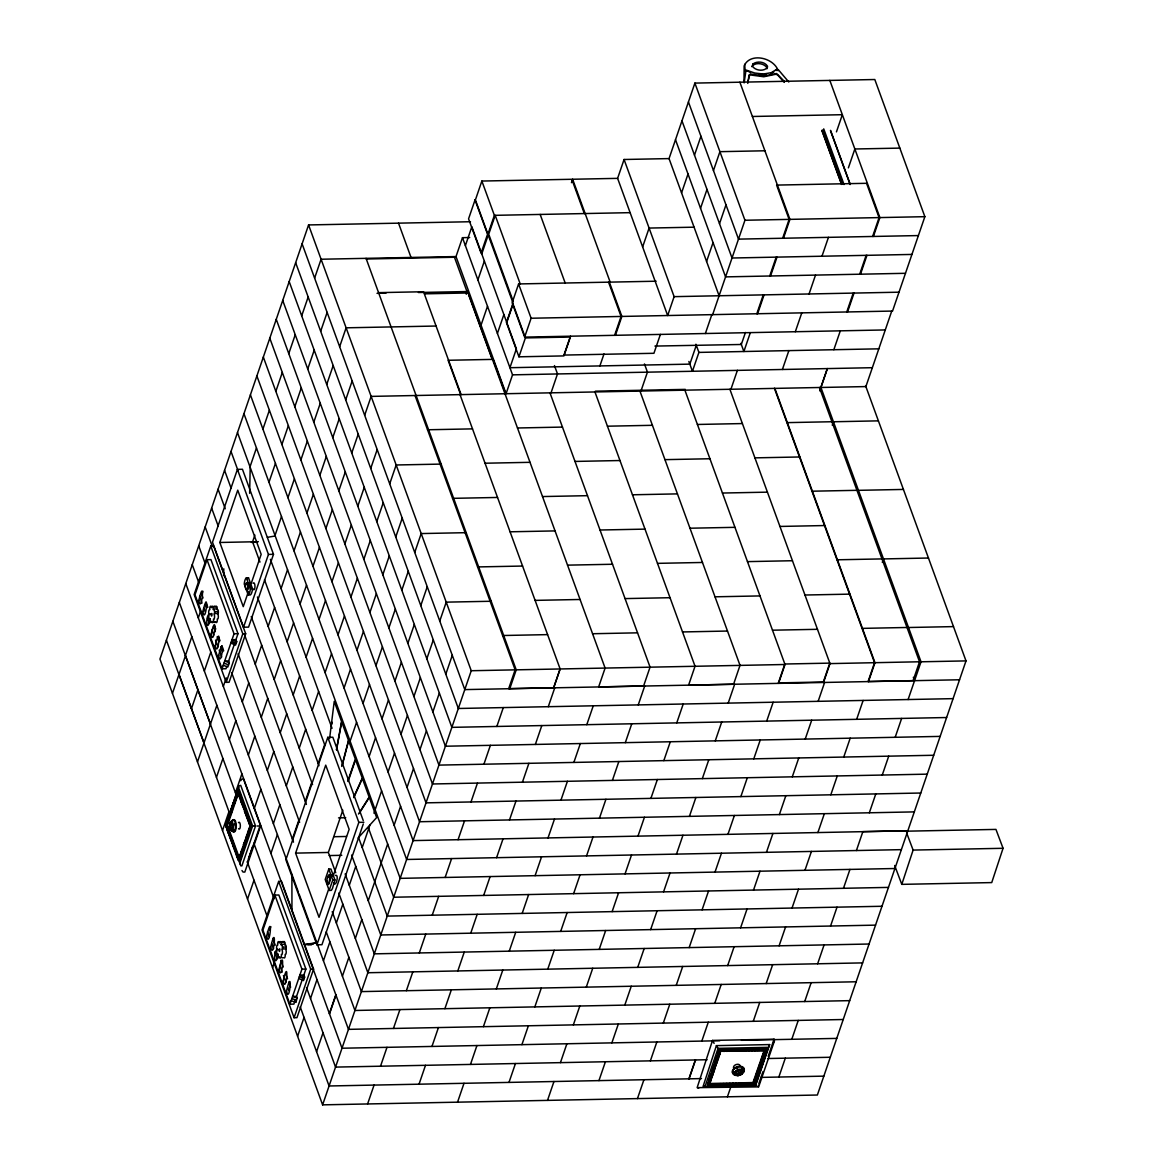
<?xml version="1.0" encoding="UTF-8"?>
<svg xmlns="http://www.w3.org/2000/svg" width="1163" height="1163" viewBox="0 0 1163 1163"><rect width="100%" height="100%" fill="white"/><g stroke="black" fill="none" stroke-linecap="round" stroke-linejoin="round"><path stroke-width="1.5" d="M223.63 575.7L223.79 568.794M249.638 493.301L250.205 467.41M213.323 608.99L213.309 609.717A2.53 0.901 88.9 0 1 214.37 610.517A2.53 0.901 88.9 0 1 214.428 613.613L214.079 614.398A2.559 0.901 88.9 0 1 214.515 617.597A2.559 0.901 88.9 0 1 213.469 619.079A2.762 0.974 88.9 0 1 213.003 622.409A2.762 0.974 88.9 0 1 211.739 621.362A2.762 0.974 88.9 0 1 210.503 622.22A2.762 0.974 88.9 0 1 209.98 618.818A2.282 0.8 88.9 0 1 208.889 617.727A2.282 0.8 88.9 0 1 209.224 614.704A2.719 0.959 88.9 0 1 208.758 611.302A2.719 0.959 88.9 0 1 209.878 609.732A2.471 0.872 88.9 0 1 210.227 606.446A2.471 0.872 88.9 0 1 211.419 607.624A2.849 1.003 88.9 0 1 212.524 606.257A2.849 1.003 88.9 0 1 213.323 608.99L217.103 608.903L217.088 609.645A2.53 0.901 88.9 0 1 218.15 610.444A2.53 0.901 88.9 0 1 218.208 613.526L217.844 614.326A2.559 0.901 88.9 0 1 218.295 617.524A2.559 0.901 88.9 0 1 217.248 619.007A2.762 0.974 88.9 0 1 216.885 622.161A2.762 0.974 88.9 0 1 215.693 621.842M281.213 944.371L281.199 945.097A2.53 0.901 88.9 0 1 282.26 945.897A2.53 0.901 88.9 0 1 282.318 948.993L281.969 949.793A2.559 0.901 88.9 0 1 282.405 952.977A2.559 0.901 88.9 0 1 281.359 954.46A2.762 0.974 88.9 0 1 280.894 957.803A2.762 0.974 88.9 0 1 279.629 956.742A2.762 0.974 88.9 0 1 278.393 957.614A2.762 0.974 88.9 0 1 277.87 954.198A2.282 0.8 88.9 0 1 276.779 953.108A2.282 0.8 88.9 0 1 277.114 950.084A2.719 0.959 88.9 0 1 276.649 946.682A2.719 0.959 88.9 0 1 277.768 945.112A2.471 0.872 88.9 0 1 278.131 941.826A2.471 0.872 88.9 0 1 279.309 943.004A2.849 1.003 88.9 0 1 280.414 941.637A2.849 1.003 88.9 0 1 281.213 944.371L284.993 944.298L284.979 945.025M327.326 880.9C328.228 892.515 333.476 869.081 328.053 877.295M233.327 844.847C231.044 836.546 222.511 827.097 228.704 818.185M238.589 787.598L239.273 785.694L240.712 785.374L255.526 825.977L241.86 865.883L240.77 865.824L225.651 825.337L238.589 787.598L252.604 825.992L239.68 863.746M329.594 738.563L334.232 701.376L341.559 721.54L336.441 749.684M744 81.919L744.131 65.942C749.99 52.131 773.744 57.598 778.192 70.681M748.202 80.756L749.713 74.854L763.786 76.758L775.634 74.287L777.495 74.795L784.225 82.355M225.956 823.593L226.015 827.198M230.012 824.916L229.998 823.956L229.431 826.631A6.833 3.213 -36.9 0 0 229.998 827.445L230.143 827.518A7.894 1.308 -38.9 0 0 230.972 827.256A7.894 1.745 26.9 0 1 230.027 826.384L229.94 826.268M250.743 826.152L239.593 858.527L227.497 825.381L238.589 792.832L248.708 820.409C249.333 822.75 251.382 832.417 249.638 826.399M710.113 1084.396C710.52 1078.973 704.356 1085.908 709.648 1085.748C708.849 1083.116 713.297 1083.204 711.451 1085.719L712.803 1085.69C712.003 1083.058 716.437 1083.146 714.591 1085.66L715.943 1085.631C715.143 1083 719.592 1083.073 717.745 1085.588L719.097 1085.573C718.298 1082.942 722.746 1083.015 720.9 1085.53L722.238 1085.501C721.438 1082.869 725.886 1082.957 724.04 1085.472L725.392 1085.442C724.593 1082.811 729.041 1082.898 727.195 1085.399L728.532 1085.384C727.747 1082.753 732.181 1082.826 730.335 1085.341L731.687 1085.312C730.887 1082.68 735.336 1082.768 733.49 1085.283L734.842 1085.253C734.042 1082.622 738.476 1082.709 736.63 1085.224L737.982 1085.195C737.182 1082.564 741.631 1082.637 739.784 1085.152L741.136 1085.123C740.337 1082.506 744.785 1082.579 742.939 1085.094L744.276 1085.064C743.477 1082.433 747.925 1082.52 746.079 1085.035L747.431 1085.006C746.631 1082.375 751.08 1082.448 749.234 1084.963L750.571 1084.948L751.269 1082.986L752.577 1083.204M764.207 1050.363L733.591 1050.436M721.467 1051.018L762.303 1050.698C761.503 1047.514 768.365 1048.488 766.33 1051.047L763.858 1050.32M336.529 749.931L341.689 721.903L348.507 740.438M721.365 1051.163L718.501 1051.745L718.036 1054.361L719.824 1054.318L720.159 1051.948M328.78 869.066L332.763 879.998L329.187 890.422L331.353 890.378L332.444 888.503L334.929 879.955L330.932 869.023L328.78 869.066L325.204 879.504L329.187 890.422M744.131 82.907L746.006 70.027L754.714 73.022L763.364 74.025L771.156 72.702L776.811 69.315L778.469 69.867L788.79 82.021M747.765 83.416L749.03 74.97L750.629 73.981L764.062 75.958L776.579 73.516L784.502 81.541M774.427 1041.001L774.064 1039.199L712.526 1040.42L697.146 1087.638L758.639 1086.882L774.427 1041.001L773.511 1042.179M240.697 780.722L241.686 779.166L243.503 779.065L260.614 825.977L244.826 872.076L243.023 872.046L241.977 870.52M341.733 766.446L348.493 740.395M342.315 765.065L348.624 740.758L355.326 759.119L347.882 780.867M905.992 831.196L995.95 829.408L1003.058 848.292L991.734 882.586L901.79 884.36L913.115 850.08L906.588 832.766M285.197 944.865A2.53 0.901 88.9 0 1 286.113 946.101A2.53 0.901 88.9 0 1 286.098 948.906L285.749 949.706A2.559 0.901 88.9 0 1 286.185 952.904A2.559 0.901 88.9 0 1 285.139 954.387A2.762 0.974 88.9 0 1 284.877 957.338A2.762 0.974 88.9 0 1 283.801 957.643M470.492 221.726L308.573 224.939L159.942 659.058L322.616 1104.85L817.371 1095.023L966.002 660.904L865.577 385.738M210.765 546.029L194.148 594.555L226.189 682.347L229.067 682.288L245.684 633.748L213.643 545.97L210.765 546.029L242.805 633.806L226.189 682.347M237.426 469.372L212.495 542.176L243.532 627.206L248.562 627.119L273.494 554.315L242.456 469.271L237.426 469.372L268.449 554.417L243.532 627.206M233.487 643.037L230.841 643.081L235.566 645.102L236.729 641.729L235.958 639.635L237.993 633.69L210.954 559.621L206.999 559.708L195.006 594.758L222.031 668.827L225.985 668.74L226.8 666.384M202.987 591.284L201.839 594.627L203.06 597.986M248.46 591.487L243.256 606.664L219.836 542.481L237.746 490.161L261.166 554.358L251.353 583.041M172.444 693.352L185.513 655.598L210.547 724.186M185.382 655.612L191.837 636.728M198.306 617.858L200.647 610.997M250.001 466.857L256.456 447.988M262.925 429.103L269.38 410.234M275.849 391.364L282.304 372.48M288.773 353.61L295.228 334.74M301.697 315.856L308.166 296.987M314.621 278.102L321.09 259.233L456.012 256.558L462.481 237.674L469.678 237.543M210.212 618.774C206.97 635.58 204.688 615.183 209.878 613.642M191.43 708.776L197.884 689.892M204.354 671.022L210.808 652.152M268.973 482.267L275.442 463.397M281.897 444.528L288.366 425.643M294.821 406.774L301.29 387.904M307.744 369.02L314.214 350.15M320.668 331.281L327.137 312.396M254.886 535.082L252.575 541.827L259.974 562.092M222.031 668.827L234.039 633.777L206.999 559.708M223.238 665.28L227.846 666.966L229.3 662.721L228.66 660.962L234.795 643.008M197.477 761.939L216.87 705.316M223.325 686.432L226.262 677.855M275.02 535.445L281.49 516.561M287.944 497.691L294.413 478.822M300.883 459.937L307.337 441.068M313.806 422.198L320.261 403.314M326.73 384.444L333.185 365.56M339.654 346.69L346.109 327.821L436.067 326.033M216.449 777.349L222.918 758.48M229.373 739.61L235.842 720.726M242.311 701.856L248.766 682.986M255.235 664.102L261.69 645.232M268.159 626.363L274.613 607.479M281.083 588.609L287.537 569.725M294.006 550.855L300.461 531.985M306.93 513.101L313.385 494.231M319.854 475.362L326.309 456.478M332.778 437.608L339.233 418.738M345.702 399.854L352.156 380.984M222.511 830.527L228.966 811.643M235.435 792.773L241.889 773.889M248.359 755.02L254.813 736.15M261.282 717.266L267.737 698.396M274.206 679.526L280.661 660.642M287.13 641.772L293.599 622.903M300.054 604.019L306.523 585.149M312.978 566.279L319.447 547.395M325.902 528.525L332.371 509.641M338.826 490.771L345.295 471.902M351.749 453.018L358.219 434.148M364.673 415.278L371.142 396.394L865.883 386.581L891.745 311.073M226.465 824.974L229.213 819.552L228.035 817.531L231.132 811.105M228.544 818.897L231.626 812.472L230.463 810.451C233.051 806.686 232.963 803.197 234.737 799.795C235.624 798.24 237.281 788.79 238.197 791.61L237.732 792.962L236.918 791.581M230.957 811.818L230.812 809.433M231.306 810.815L232.469 809.942L231.611 807.078M232.12 808.445L233.269 807.587L232.426 804.723M232.92 806.09L234.083 805.232L233.225 802.354M233.734 803.735L234.897 802.863L234.039 799.999M234.533 801.38L235.696 800.507L234.839 797.644M235.348 799.01L236.511 798.152L235.653 795.288M236.147 796.655L237.31 795.783L236.467 792.919M227.178 823.171L238.619 790.084L251.717 825.977L239.709 861.231L226.625 825.904M226.509 828.565L227.657 826.689L226.48 825.832M241.424 800.653L238.241 794.329L239.374 792.454L238.197 791.61M226.887 829.597C227.832 826.486 229.329 830.048 227.381 830.978M238.619 795.361C239.52 792.265 241.09 795.768 239.113 796.728M227.759 831.996C228.718 828.914 230.158 832.403 228.268 833.377M239.491 797.76C240.436 794.649 241.919 798.211 239.985 799.126M228.646 834.394C229.576 831.298 231.074 834.86 229.14 835.775M240.363 800.159C241.323 797.062 242.733 800.566 240.857 801.525L244.768 810.088M229.518 836.808C230.419 833.711 232.004 837.215 230.012 838.174M241.235 802.557C242.195 799.475 243.634 802.95 241.744 803.924M230.39 839.206C231.335 836.095 232.833 839.657 230.899 840.573M242.122 804.956C243.052 801.845 244.55 805.407 242.616 806.322M231.263 841.605C232.237 838.508 233.632 842.012 231.771 842.971M242.994 807.355C243.939 804.244 245.422 807.805 243.489 808.736M232.149 844.004C233.08 840.893 234.577 844.454 232.644 845.37L235.915 851.868M243.867 809.753C244.812 806.657 246.309 810.204 244.375 811.134L248.431 820.511M233.022 846.402C233.967 843.291 235.464 846.853 233.516 847.769M244.739 812.152C245.713 809.07 247.108 812.574 245.248 813.533M233.894 848.801C234.839 845.69 236.336 849.252 234.403 850.168M245.626 814.565C246.556 811.454 248.053 815.016 246.12 815.932M234.766 851.2C235.711 848.103 237.208 851.65 235.275 852.581L236.801 854.267M246.498 816.964C247.443 813.853 248.94 817.415 246.992 818.33M235.653 853.598C236.583 850.502 238.081 854.049 236.147 854.979C238.531 856.099 237.717 862.626 239.171 859.806L238.662 858.425L237.906 859.777M247.37 819.363C248.315 816.252 249.812 819.813 247.879 820.729L248.242 821.761M236.525 855.997C237.47 852.901 238.967 856.462 237.019 857.378M248.751 823.128L249.9 821.252L248.708 820.409M254.406 808.183L260.875 789.314M267.33 770.444L273.799 751.56M280.254 732.69L286.723 713.806M293.178 694.936L299.647 676.066M306.102 657.182L312.571 638.313M319.025 619.443L325.495 600.559M331.949 581.689L338.418 562.819M344.873 543.935L351.342 525.065M357.811 506.196L364.266 487.312M370.735 468.442L377.19 449.572M237.397 858.41C237.397 855.416 239.985 858.309 238.444 858.527M249.129 824.16L249.216 821.776M249.638 825.585L250.772 823.651L249.58 822.808M239.171 859.806L240.334 858.934L239.142 857.087L241.424 853.031M240.29 853.715C241.293 856.84 242.718 853.264 240.756 852.363L243.75 846.126M242.718 846.635C243.721 849.76 245.146 846.184 243.169 845.283L246.178 839.046M245.131 839.555C246.149 842.681 247.574 839.105 245.597 838.218C247.792 834.438 248.649 831.676 249.173 827.765M248.533 858.614L252.647 846.606M247.385 862.117L253.258 844.963M253.956 843.524L260.41 824.64M481.86 181.05L475.405 199.934L487.922 234.228L494.377 215.344L481.86 181.05L571.818 179.276L584.335 213.556M465.374 245.64L471.844 226.756L516.387 348.842L509.932 367.712L689.833 364.135L696.303 345.266M247.53 899.101L253.999 880.231M273.378 823.608L279.847 804.723M286.316 785.854L292.771 766.984M299.24 748.1L305.695 729.23M312.164 710.36L318.618 691.476M325.088 672.607L331.542 653.737M338.011 634.853L344.466 615.983M350.935 597.099L357.39 578.229M363.859 559.359L370.314 540.475M376.783 521.606L383.238 502.736M389.707 483.852L396.161 464.982L441.14 464.095M270.921 853.453L277.39 834.583M466.261 294.254L467.424 290.823L605.109 668.071L598.64 686.94L643.604 685.996L650.059 667.126L549.954 392.803M481.758 253.927L488.213 235.042L513.246 303.63L506.777 322.5M477.891 279.934L484.36 261.05M292.364 839.032L298.818 820.148M305.288 801.263L311.742 782.394M318.211 763.524L324.666 744.64M331.135 725.77L332.313 722.339M344.059 688.016L350.528 669.147M356.983 650.277L363.452 631.393M369.907 612.523L376.376 593.653M382.831 574.769L389.3 555.899M395.754 537.03L402.224 518.146M363.249 820.569L332.836 737.24L327.792 737.327L285.88 859.777L316.903 944.821L321.947 944.719L363.292 823.971M278.655 881.409L262.038 929.935L294.079 1017.727L296.958 1017.669L313.574 969.128L281.533 881.35L278.655 881.409L310.695 969.186L294.079 1017.727M295.736 1002.346L297.19 998.101L296.55 996.342L305.884 969.07L278.858 895.001L274.89 895.088L262.896 930.138L289.921 1004.207L293.876 1004.134L295.097 1000.587L295.736 1002.346L291.143 1000.66M328.882 888.547L319.025 917.316L295.606 853.119L325.727 765.138L349.147 829.335L333.505 875.012M269.729 930.007L270.877 926.664M481.046 325.131L487.501 306.262M277.39 949.081C272.709 951.712 274.933 970.451 278.102 954.154M272.564 967.689L274.323 962.542M350.107 741.194L356.576 722.31M363.03 703.441L369.5 684.556M375.954 665.687L382.423 646.817M388.878 627.933L395.347 609.063M401.817 590.193L408.271 571.309M414.74 552.44L421.195 533.57L466.174 532.669M497.415 333.418L503.884 314.548M348.115 781.521L355.558 759.773L362.26 778.134L353.639 797.295M656.136 281.213L518.596 283.946L512.142 302.816L524.644 337.11L885.276 329.943M335.744 872.744L328.344 852.464L342.823 810.175M369.093 756.604L375.547 737.735M382.016 718.85L388.471 699.981M394.94 681.111L401.395 662.227M407.864 643.357L414.319 624.473M420.788 605.603L427.243 586.734M289.921 1004.207L301.929 969.157L274.89 895.088M571.455 182.678L572.632 179.247L617.611 178.361L624.066 159.491L669.045 158.59L694.893 83.096L874.809 79.52L924.861 216.681L892.544 311.059L621.871 316.438L615.416 335.307M298.731 978.461L303.456 980.482L304.619 977.109L303.848 975.016L299.894 975.088L304.619 977.109M524.644 337.11L531.113 318.24L518.596 283.946M316.903 944.821L358.829 822.372L327.792 737.327M462.481 237.674L512.534 374.849L506.065 393.719L456.012 256.558M518.931 356.808L525.4 337.924L512.883 303.63L506.428 322.514L518.931 356.808L563.91 355.907L570.379 337.037L525.4 337.924M297.597 1036.262L304.052 1017.392M310.521 998.523L316.976 979.639M323.445 960.769L329.899 941.899M336.369 923.015L342.823 904.145M349.293 885.276L355.747 866.391M362.216 847.522L369.849 825.207M373.963 813.199L381.595 790.898M388.064 772.014L394.519 753.144M400.988 734.275L407.457 715.39M413.912 696.521L420.381 677.651M426.836 658.767L433.305 639.897M439.759 621.027L446.229 602.143L491.208 601.256M329.405 1013.525L335.86 994.656M316.569 1051.686L323.023 1032.802M329.492 1013.932L335.962 995.063M342.416 976.179L348.885 957.309M355.34 938.439L361.809 919.555M368.264 900.685L387.657 844.062M394.112 825.192L400.581 806.308M407.035 787.438L413.505 768.569M419.959 749.684L426.428 730.815M432.883 711.93L439.352 693.061M445.807 674.191L452.276 655.307M551.044 392.832L557.499 373.904L554.46 365.589M570.437 336.209L563.968 355.078L653.926 353.29L660.395 334.421M322.616 1104.85L471.248 670.731L308.573 224.939M599.89 365.923L604.004 353.915M642.63 246.949L649.099 228.064L694.078 227.178M614.602 335.322L621.071 316.452L608.554 282.158M367.595 1103.963L374.064 1085.079M380.519 1066.209L386.988 1047.325M393.443 1028.455L399.912 1009.586M406.367 990.702L412.836 971.832M419.291 952.962L425.76 934.078M432.214 915.208L438.684 896.339M445.138 877.454L451.607 858.585M458.062 839.715L464.531 820.831M471 801.961L477.455 783.092M483.924 764.207L490.379 745.338M496.848 726.453L503.303 707.584M509.772 688.714L516.227 669.83L366.054 258.346M681.562 192.884L688.016 174.014M694.485 155.13L700.94 136.26M700.533 208.293L707.002 189.424M713.457 170.554L719.926 151.67L764.905 150.783M640.987 390.986L647.442 372.116L644.462 363.946M624.066 159.491L674.118 296.652L667.664 315.522L617.611 178.361M415.017 395.478L515.136 669.801L508.667 688.685L553.646 687.784L560.115 668.914L459.996 394.591M553.661 687.842L560.13 668.958M419.043 1084.192L425.498 1065.308M431.967 1046.438L438.422 1027.569M444.891 1008.684L451.346 989.815M457.815 970.945L464.27 952.061M470.739 933.191L477.193 914.322M483.663 895.437L490.117 876.568M496.586 857.698L503.041 838.814M509.51 819.944L515.965 801.06M522.434 782.19L528.889 763.321M535.358 744.436L541.813 725.567M548.282 706.697L554.751 687.813M706.581 261.471L713.05 242.587M719.504 223.718L725.974 204.848M695.925 344.233L698.905 352.404L692.436 371.273L688.874 361.475M705.374 333.519L711.829 314.65M712.643 314.635L744.945 220.258L694.893 83.096M457.553 1102.175L464.008 1083.291M470.477 1064.421L476.932 1045.552M483.401 1026.667L489.856 1007.798M496.325 988.928L502.794 970.044M509.249 951.174L515.718 932.29M522.172 913.42L528.642 894.551M535.096 875.666L541.565 856.797M548.02 837.927L554.489 819.043M560.944 800.173L567.413 781.303M573.868 762.419L580.337 743.55M586.792 724.68L593.261 705.796M745.439 332.473L741.325 344.481L654.929 346.08M730.946 389.198L737.4 370.328M750.339 332.633L743.884 351.502L740.904 343.347M756.808 313.748L763.262 294.879M769.732 276.009L776.186 257.125M782.655 238.255L789.125 219.385L776.608 185.091L866.551 183.303L879.068 217.597L872.613 236.467M757.622 313.734L764.076 294.864M770.546 275.994L777 257.11M783.469 238.241L789.924 219.371L739.872 82.195M508.987 1082.404L515.456 1063.534M521.911 1044.65L528.38 1025.781M534.835 1006.896L541.304 988.027M547.758 969.157L554.228 950.273M560.682 931.403L567.151 912.533M573.621 893.649L580.075 874.78M586.545 855.91L592.999 837.026M599.468 818.156L605.923 799.286M612.392 780.402L618.847 761.532M625.316 742.663L631.771 723.779M638.24 704.909L644.695 686.025M836.459 131.87L842.332 114.701L752.388 116.489M848.394 167.865L854.849 148.995L899.828 148.108M782.394 369.485L788.863 350.615M795.318 331.731L801.787 312.862M809.055 293.977L815.51 275.093M821.979 256.223L828.449 237.339M695.038 666.239L688.598 685.152L733.562 684.222M547.511 1100.387L553.966 1081.503M560.435 1062.633L566.89 1043.763M573.359 1024.879L579.814 1006.01M586.283 987.14L592.737 968.256M599.207 949.386L605.661 930.516M612.131 911.632L618.585 892.762M625.054 873.893L631.509 855.009M637.978 836.139L644.433 817.255M650.902 798.385L657.371 779.515M663.826 760.631L670.295 741.761M676.75 722.892L683.219 704.008M819.711 390.855L827.358 368.54L820.918 387.468M833.842 349.714L840.297 330.844M846.766 311.975L853.22 293.091M859.69 274.221L866.144 255.337M847.565 311.946L854.035 293.076M860.489 274.206L866.958 255.322M873.413 236.452L879.882 217.583L829.83 80.407M733.577 684.266L740.017 665.338M598.945 1080.616L605.414 1061.746M611.869 1042.862L618.338 1023.992M624.793 1005.123L631.262 986.239M637.717 967.369L644.186 948.499M650.64 929.615L657.11 910.745M663.564 891.861L670.033 872.991M676.488 854.122L682.957 835.238M689.412 816.368L695.881 797.498M702.336 778.614L708.805 759.744M715.26 740.875L721.729 721.99M728.198 703.121L734.653 684.251M832.257 425.193L833.42 421.762L878.399 420.861M778.556 683.379L785.01 664.495L684.905 390.172M637.455 1098.599L643.924 1079.729M650.379 1060.845L656.848 1041.975M663.303 1023.106L669.772 1004.221M676.226 985.352L682.696 966.468M689.165 947.598L695.619 928.728M702.089 909.844L708.543 890.974M715.012 872.105L721.467 853.22M727.936 834.351L734.391 815.481M740.86 796.597L747.315 777.727M753.784 758.858L760.239 739.973M766.708 721.104L773.162 702.219M823.535 682.477L829.989 663.608L729.884 389.271M688.903 1078.828L695.358 1059.958M701.827 1041.074L708.282 1022.204M714.751 1003.335L721.205 984.45M727.675 965.581L734.129 946.711M740.598 927.827L747.053 908.957M753.522 890.088L759.991 871.203M766.446 852.334L772.915 833.464M779.37 814.58L785.839 795.71M792.294 776.826L798.763 757.956M805.218 739.087L811.687 720.202M818.141 701.333L824.611 682.463M689.078 1078.828L695.547 1059.958M716.408 1045.639L718.08 1048.343L768.452 1047.34L769.659 1044.578L716.408 1045.639L703.106 1086.344L756.255 1085.442L755.994 1084.483L747.126 1084.672M882.31 562.354L883.487 558.923L928.467 558.022M705.156 1086.082L718.08 1048.343M708.34 1082.666L708.819 1080.049L710.942 1080.267C712.992 1076.604 708.674 1076.793 709.139 1080.311M709.953 1077.941L710.433 1075.339L712.556 1075.557C714.605 1071.879 710.288 1072.068 710.767 1075.586M711.567 1073.231L712.047 1070.614L714.169 1070.832C716.248 1067.183 711.843 1067.3 712.381 1070.876M713.181 1068.506L713.66 1065.89L715.797 1066.122C717.862 1062.459 713.457 1062.589 713.995 1066.151M714.794 1063.796L715.274 1061.179L717.411 1061.397L717.804 1058.868M715.608 1061.426L716.088 1058.81L718.211 1059.042C720.217 1055.306 715.928 1055.553 716.423 1059.071M717.222 1056.716L718.036 1054.361M718.836 1051.992C718.836 1049.506 724.694 1048.27 723.168 1051.468M720.304 1051.236L709.604 1083.509L752.97 1082.564L764.556 1049.317M710.142 1082.637L710.942 1080.267M711.756 1077.912L712.556 1075.557M713.37 1073.187L714.169 1070.832M714.983 1068.477L715.463 1065.86M716.597 1063.752L717.411 1061.397M719.025 1056.673L719.824 1054.318M721.365 1051.526L721.83 1050.16M724.52 1051.454C723.72 1048.822 728.169 1048.895 726.323 1051.41M727.675 1051.381C726.875 1048.75 731.309 1048.837 729.463 1051.352M730.815 1051.323C730.015 1048.692 734.464 1048.779 732.617 1051.279M733.969 1051.265C733.17 1048.633 737.618 1048.706 735.772 1051.221M737.109 1051.192C736.324 1048.561 740.758 1048.648 738.912 1051.163M740.264 1051.134C739.464 1048.503 743.913 1048.59 742.067 1051.105M868.499 681.591L874.969 662.706L774.849 388.384M727.413 1096.811L730.946 1086.518M753.261 1021.318L759.73 1002.433M766.184 983.564L772.654 964.694M779.108 945.81L785.577 926.94M792.032 908.07L798.501 889.186M804.956 870.317L811.425 851.432M817.88 832.563L824.349 813.693M830.804 794.809L837.273 775.939M843.742 757.069L850.197 738.185M856.666 719.316L863.12 700.446M743.419 1051.076C742.619 1048.445 747.053 1048.517 745.207 1051.032M746.559 1051.003C745.759 1048.386 750.208 1048.459 748.361 1050.974M749.713 1050.945C748.914 1048.314 753.348 1048.401 751.502 1050.916M752.854 1050.887C752.054 1048.256 756.502 1048.328 754.656 1050.843M756.008 1050.829C755.209 1048.197 759.657 1048.27 757.811 1050.785M759.148 1050.756C758.363 1048.125 762.797 1048.212 760.951 1050.727M752.897 1083.538C754.235 1078.348 758.058 1084.614 752.374 1084.905L752.592 1083.218M754.031 1081.764L754.511 1079.148L756.648 1079.366C758.683 1075.659 754.293 1075.819 754.845 1079.395M755.645 1077.04L756.124 1074.423L758.261 1074.641C760.311 1070.978 755.95 1071.123 756.459 1074.685M757.273 1072.315L757.738 1069.698L759.875 1069.931C761.925 1066.267 757.564 1066.413 758.072 1069.96M758.887 1067.605L759.352 1064.988L761.489 1065.206C763.539 1061.543 759.177 1061.688 759.686 1065.25M760.5 1062.88L760.98 1060.263L763.102 1060.496C765.152 1056.818 760.835 1057.022 761.3 1060.525M762.114 1058.17L762.594 1055.553L764.716 1055.771C766.751 1052.064 762.39 1052.239 762.928 1055.8M763.728 1053.445L764.513 1051.09M755.834 1081.721L756.648 1079.366M757.447 1077.011L758.261 1074.641M759.061 1072.286L759.875 1069.931M760.675 1067.561L761.489 1065.206M762.303 1062.851L763.102 1060.496M763.917 1058.126L764.716 1055.771M765.53 1053.416L766.33 1051.047M755.528 1085.079L768.452 1047.34M756.575 1082.826L769.659 1044.578M758.858 1083.611L762.957 1071.646M768.22 1056.28L774.064 1039.199M819.406 387.453L919.526 661.776L913.057 680.646L868.078 681.547L874.547 662.663L774.427 388.34M778.847 1077.04L785.316 1058.156M791.785 1039.3L798.24 1020.416M804.709 1001.547L811.163 982.662M817.633 963.793L824.087 944.908M830.556 926.039L837.011 907.169M843.48 888.299L849.935 869.415M856.404 850.546L862.859 831.661L907.838 830.775L413.098 840.602L250.408 394.824M869.328 812.792L875.797 793.907M882.252 775.052L888.721 756.168M895.176 737.298L901.645 718.414M908.099 699.545L921.023 661.791L820.613 386.625M237.426 792.962L238.095 793.602L236.961 794.3M238.648 858.454L239.811 857.742L239.142 857.087M353.77 797.644L362.391 778.498L369.151 797.135L358.509 814.056M751.778 66.669C754.947 61.93 764.076 63.064 766.911 67.745L766.94 68.777M359.571 812.763L369.282 797.484L376.638 817.56L358.088 837.985M335.337 875.463C339.276 873.486 336.107 887.892 333.839 882.935M775.561 70.376L777.684 70.332M770.88 73.502L773.788 72.048M754.133 1083.974L766.112 1048.474L719.301 1049.535L707.686 1084.963M735.307 1074.612L734.391 1074.06L735.307 1074.612A6.149 4.012 -20 0 1 734.057 1074.35M698.876 1087.87L697.96 1088.088M746.05 70.754L745.207 71.336L744.683 64.328M267.374 537.321L275.224 535.983M238.241 794.329L238.88 793.617L237.732 792.962M765.85 74.577L758.712 74.621M494.377 215.344L630.113 212.655M744.945 220.258L879.068 217.597M879.882 217.583L924.861 216.681M918.392 235.566L738.49 239.127L688.438 101.966M366.301 259L454.457 257.256L466.974 291.55L418.389 292.509M911.937 254.435L732.021 258.012L681.969 120.836M905.468 273.305L725.567 276.881L675.499 139.72M378.571 292.64L423.55 291.739L461.1 394.606M377.016 293.338L386.014 293.149M424.771 293.832L467.948 292.974M674.118 296.652L899.014 292.189M531.113 318.24L621.071 316.452M698.905 352.404L878.806 348.827M512.534 374.849L872.352 367.697M595.383 391.175L685.341 389.387M427.533 429.772L472.512 428.871M517.491 427.984L562.47 427.083M607.435 426.196L652.414 425.309M786.944 422.634L831.923 421.733M697.407 424.466L742.387 423.565M485.044 463.223L530.023 462.322M575.002 461.435L619.981 460.533M664.945 459.647L709.924 458.745M754.903 457.859L799.882 456.972M452.567 498.346L497.531 497.459M542.51 496.557L587.489 495.671M632.468 494.784L677.447 493.882M811.978 491.208L856.942 490.321M722.441 493.039L767.42 492.153M858.454 490.335L903.433 489.434M510.077 531.796L555.042 530.909M600.021 530.008L645 529.121M689.979 528.22L734.958 527.333M779.937 526.446L824.916 525.545M219.836 542.481L258.331 541.682M251.339 542.365L256.732 542.263M268.449 554.417L273.494 554.315M477.586 566.933L522.565 566.047M567.544 565.145L612.523 564.259M657.502 563.357L702.481 562.47M747.475 561.627L792.454 560.726M836.997 559.796L881.976 558.909M246.367 577.837L248.519 577.807L252.502 588.725A8.853 3.126 88.9 0 1 250.379 594.933L248.228 594.976L244.245 584.044A8.853 3.126 88.9 0 1 246.367 577.837L250.35 588.769A8.853 3.126 88.9 0 1 248.228 594.976M250.35 588.769L252.502 588.725M535.096 600.384L580.075 599.483M625.054 598.596L670.033 597.709M715.012 596.808L759.991 595.921M804.956 595.02L849.935 594.133M212.989 606.984L216.769 606.912M214.573 611.738L218.353 611.665M214.428 613.613L218.208 613.526M234.039 633.777L237.993 633.69M242.805 633.806L245.684 633.748M235.958 639.635L232.004 639.708L236.729 641.729M502.62 635.521L547.599 634.62M592.578 633.733L637.542 632.832M682.521 631.945L727.5 631.044M772.494 630.201L817.473 629.314M862.03 628.383L907.009 627.482M908.507 627.511L953.486 626.61M228.66 660.962L224.692 661.035L229.3 662.721M471.248 670.731L785.01 664.495M829.989 663.608L919.526 661.776M921.023 661.791L966.002 660.904M959.548 679.774L464.793 689.601L302.104 243.823M953.079 698.643L458.324 708.485L295.649 262.693M946.624 717.527L451.869 727.355L289.18 281.562M940.155 736.397L445.4 746.224L282.725 300.447M933.685 755.267L438.945 765.109L276.256 319.316M927.231 774.151L432.476 783.978L269.801 338.186M920.762 793.021L426.021 802.848L263.332 357.07M338.535 817.88L345.731 817.734M358.829 822.372L363.874 822.27M914.307 811.89L419.552 821.732L256.878 375.94M255.526 825.977L252.604 825.992M260.614 825.977L257.212 826.006M333.868 836.72L346.458 836.473M295.606 853.119L328.344 852.464M329.202 855.561L341.791 855.314M901.383 849.644L406.628 859.472L243.954 413.694M913.115 850.08L1003.058 848.292M894.914 868.514L400.174 878.356L237.485 432.563M332.763 879.998L334.929 879.955M888.459 887.398L393.705 897.225L368.366 827.809M881.99 906.268L387.235 916.095L358.771 838.101M875.535 925.137L380.781 934.979L351.604 855.052M280.879 942.364L284.659 942.292M309.503 944.254L313.094 944.182M307.977 944.879L311.568 944.807M282.464 947.118L286.243 947.045M282.318 948.993L286.098 948.906M869.066 944.022L374.312 953.849L345.149 873.922M301.929 969.157L305.884 969.07M310.695 969.186L313.574 969.128M862.612 962.891L367.857 972.733L338.767 893.039M856.142 981.776L361.388 991.603L332.225 911.676M296.55 996.342L292.596 996.415L297.19 998.101M849.688 1000.645L354.933 1010.473L326.236 931.854M843.219 1019.515L348.464 1029.357L299.022 893.853M719.81 1040.725L342.009 1048.226L304.372 944.952L316.961 942.859L304.11 944.371L291.957 911.065L291.898 874.358M741.398 1040.289L836.764 1038.399M723.633 1050.131L724.985 1050.102M726.788 1050.058L728.125 1050.029M729.928 1050L731.28 1049.971M733.083 1049.942L734.435 1049.913M736.223 1049.869L737.575 1049.855M739.377 1049.811L740.729 1049.782M742.517 1049.753L743.869 1049.724M745.672 1049.695L747.024 1049.666M748.827 1049.622L750.164 1049.593M751.967 1049.564L753.319 1049.535M755.121 1049.506L756.473 1049.477M758.261 1049.433L759.613 1049.404M761.416 1049.375L762.768 1049.346M721.205 1050.683L730.059 1050.509M718.385 1053.344L720.173 1053.315M764.076 1052.442L765.879 1052.399M717.571 1055.699L719.374 1055.67M763.262 1054.797L765.065 1054.754M716.757 1058.068L718.56 1058.025M762.463 1057.152L764.265 1057.123M707.133 1059.726L335.54 1067.096L306.538 987.605M767.973 1058.519L830.295 1057.269M715.957 1060.423L717.76 1060.38M761.649 1059.508L763.451 1059.478M715.143 1062.778L716.946 1062.749M760.849 1061.877L762.637 1061.834M714.344 1065.134L716.132 1065.104M760.035 1064.232L761.838 1064.203M713.53 1067.503L715.332 1067.46M759.221 1066.587L761.024 1066.558M712.73 1069.858L714.518 1069.829M758.421 1068.957L760.224 1068.913M711.916 1072.213L713.719 1072.184M757.607 1071.312L759.41 1071.268M711.102 1074.583L712.904 1074.539M756.808 1073.667L758.61 1073.638M710.302 1076.938L712.105 1076.894M755.994 1076.022L757.796 1075.993M701.493 1078.581L329.085 1085.98L300.214 1006.882M760.864 1077.403L823.84 1076.138M709.488 1079.293L711.291 1079.264M755.194 1078.392L756.982 1078.348M708.689 1081.663L710.477 1081.619M754.38 1080.747L756.183 1080.718M707.874 1084.018L709.692 1083.974M753.551 1083.102L755.369 1083.073M711.916 1084.367L713.253 1084.338M715.056 1084.309L716.408 1084.279M718.211 1084.25L719.563 1084.221M721.351 1084.178L722.703 1084.149M724.505 1084.12L725.857 1084.09M727.645 1084.061L728.997 1084.032M730.8 1083.989L732.152 1083.974M733.955 1083.931L735.292 1083.901M737.095 1083.872L738.447 1083.843M740.25 1083.814L741.601 1083.785M743.39 1083.742L744.742 1083.712M746.544 1083.683L747.896 1083.654M749.684 1083.625L751.036 1083.596M709.459 1084.934L730.713 1084.512M734.26 1084.439L753.74 1084.047M747.228 70.812L750.528 72.513M223.965 663.157L228.573 664.843M291.869 998.537L296.463 1000.224M231.481 641.235L236.205 643.255M299.371 976.615L304.095 978.635M331.862 874.954L332.691 876.422M758.276 1086.693L758.276 1085.312M763.829 1050.305L762.303 1050.698M714.111 1043.356L712.526 1040.42M822.997 129.805L842.957 184.205M752.374 1084.905L750.571 1084.948M749.234 1084.963L747.431 1085.006M746.079 1085.035L744.276 1085.064M742.939 1085.094L741.136 1085.123M739.784 1085.152L737.982 1085.195M736.63 1085.224L734.842 1085.253M733.49 1085.283L731.687 1085.312M730.335 1085.341L728.532 1085.384M727.195 1085.399L725.392 1085.442M724.04 1085.472L722.238 1085.501M720.9 1085.53L719.097 1085.573M717.745 1085.588L715.943 1085.631M714.591 1085.66L712.803 1085.69M711.451 1085.719L709.648 1085.748M894.667 865.49L901.79 884.36M830.542 130.372L850.153 184.132M830.513 130.779L850.138 184.554M823.724 128.86L844.033 184.539M821.979 130.285L841.649 184.176M821.892 130.561L841.561 184.437M913.348 677.317L914.569 680.675M669.045 158.59L719.097 295.751M572.632 179.247L610.168 282.129M609.354 282.144L621.871 316.438M639.912 391.015L740.031 665.396M540.17 214.443L565.189 283.016M594.933 391.902L695.052 666.283M520.21 283.917L495.191 215.329L488.722 234.199L513.145 301.115M505.614 393.676L493.097 359.382L448.118 360.283L460.635 394.577M468.558 294.646L491.76 358.219M398.531 223.151L411.033 257.445M231.015 451.448L238.168 471.03M270.398 559.33L332.051 728.285M224.561 470.317L231.117 488.271M264.481 579.726L324.971 745.483M218.092 489.187L225.244 508.783M257.43 596.968L319.011 765.734M211.637 508.071L218.295 526.316M251.223 616.55L312.556 784.603M205.168 526.941L212.32 546.537M244.55 634.838L306.421 804.389M198.713 545.81L205.269 563.779M238.081 653.708L299.632 822.357M192.244 564.695L198.8 582.648M205.982 602.332L207.814 607.348M214.53 625.752L215.751 629.096M218.804 637.455L220.025 640.798M221.857 645.814L223.689 650.829M231.626 672.577L293.498 842.143M205.517 604.716L206.752 608.089M213.512 626.61L215.359 631.654M217.19 636.699L219.037 641.758M220.883 646.802L222.729 651.861M199.571 596.357L202.028 603.088M203.874 608.147L205.11 611.505M207.566 618.251L209.398 623.295M211.855 630.026L213.701 635.085M215.548 640.13L218.004 646.861M219.226 650.233L221.682 656.964M185.789 583.564L298.411 892.181M179.32 602.434L291.332 909.364M250.089 824.189L250.597 825.614M236.118 793.936L236.612 795.303M248.824 828.768C250.801 829.67 249.376 833.246 248.373 830.12M172.865 621.318L236.889 796.771M253.825 843.175L274.09 898.723M302.7 978.388L303.456 980.482M235.304 796.292L235.813 797.673M248.024 831.138C250.001 832.025 248.562 835.601 247.559 832.475M234.504 798.647L234.999 800.028M247.21 833.493C249.187 834.394 247.763 837.971 246.745 834.845M233.69 801.016L234.199 802.383M246.411 835.848C248.373 836.749 246.949 840.326 245.945 837.2M232.891 803.371L233.385 804.738M232.077 805.726L232.571 807.107M244.797 840.573C246.76 841.46 245.335 845.05 244.332 841.925M231.263 808.096L231.771 809.463M243.983 842.928C245.96 843.829 244.521 847.405 243.518 844.28M229.998 811.803L230.492 813.17M179.058 674.482L204.092 743.055M229.649 812.806L230.158 814.187M242.369 847.653C244.346 848.539 242.907 852.116 241.904 849.005M166.396 640.188L229.823 813.984M247.283 861.827L266.923 915.644M229.198 814.158L229.693 815.525M228.849 815.176L229.344 816.542M241.555 850.008C243.532 850.909 242.108 854.485 241.104 851.36M228.384 816.513L228.878 817.894M272.796 938.425L275.253 945.156M280.792 960.304L283.249 967.035M285.705 973.765L287.552 978.824M288.773 982.183L290.619 987.242M227.57 818.883L228.079 820.249M227.236 819.886L227.73 821.252M239.941 854.732C241.919 855.619 240.494 859.195 239.476 856.07M267.461 931.737L269.307 936.797M271.764 943.527L273.61 948.572M274.831 951.945L277.303 958.675M279.76 965.406L282.216 972.137M283.438 975.51L285.894 982.241M287.741 987.3L288.962 990.658M226.77 821.238L227.265 822.604M226.422 822.241L226.916 823.622M229.736 825.119C230.957 822.226 230.754 829.946 229.62 826.239M231.437 822.663A6.149 2.181 88.9 0 1 234.388 820.482A6.149 2.181 88.9 0 1 235.304 828.914A6.149 2.181 88.9 0 1 232.353 831.08M231.888 830.091A6.149 2.181 88.9 0 1 231.524 828.812M232.92 820.409A6.149 2.181 88.9 0 1 236.263 825.817A6.149 2.181 88.9 0 1 233.08 831.08M238.473 822.663A3.46 1.221 88.9 0 1 240.348 825.701A3.46 1.221 88.9 0 1 238.56 828.652M235.522 824.712A4.216 1.483 88.9 0 1 235.551 826.893M733.097 1073.682A6.149 4.012 -20 0 1 737.371 1066.602A6.149 4.012 -20 0 1 743.971 1070.44M743.39 1071.559A6.149 4.012 -20 0 1 741.238 1073.522M734.478 1068.841A3.46 2.253 -20 0 1 735.903 1064.639A3.46 2.253 -20 0 1 740.031 1066.645M215.359 621.827A2.762 0.974 88.9 0 1 213.977 621.478M215.533 606.505A2.849 1.003 88.9 0 1 217.103 608.903M214.007 606.374A2.471 0.872 88.9 0 1 214.879 606.577M253.083 583.259A3.46 1.221 88.9 0 1 254.973 586.297A3.46 1.221 88.9 0 1 253.171 589.248M249.376 582.896A3.46 1.221 88.9 0 1 250.467 584.655M250.656 586.385A3.46 1.221 88.9 0 1 250.627 587.286M246.178 584.64A3.46 1.221 88.9 0 1 247.923 583.579A3.46 1.221 88.9 0 1 248.242 588.652A3.46 1.221 88.9 0 1 246.44 588.827M247.777 578.665A8.853 3.126 88.9 0 1 248.519 577.807M283.234 942.335A2.849 1.003 88.9 0 1 284.324 941.681A2.849 1.003 88.9 0 1 284.993 944.298M281.577 942.582A2.471 0.872 88.9 0 1 282.958 942.393M282.798 957.803A2.762 0.974 88.9 0 1 282.289 957.672M198.8 600.515C201.795 615.532 205.197 573.17 198.8 600.515M202.842 611.564C205.633 626.552 209.544 584.146 202.842 611.564M211.084 634.097C213.89 649.07 217.772 606.781 211.084 634.097M215.286 645.596C218.092 660.569 221.973 618.265 215.286 645.596M218.659 655.539C221.464 670.528 225.36 628.122 218.659 655.539M266.69 935.895C269.496 950.869 273.378 908.579 266.69 935.895M270.732 946.944C273.741 961.961 277.128 919.584 270.732 946.944M278.975 969.477C281.984 984.494 285.386 942.132 278.975 969.477M283.176 980.976C286.185 995.993 289.587 953.616 283.176 980.976M286.549 990.92C289.558 1005.937 292.96 963.56 286.549 990.92M229.751 824.174L229.809 824A6.833 5.03 64.4 0 1 230.39 822.459L231.277 821.18L230.55 822.285A7.894 3.94 56.1 0 1 231.422 821.616L231.757 821.325A7.894 7.763 66.1 0 1 233.4 820.148A7.894 4.259 -63.4 0 0 232.164 821.645L231.844 822.023A6.833 3.678 -41.1 0 0 230.652 823.506L230.565 823.433A6.833 6.716 9.6 0 1 231.422 821.703L231.568 821.514A7.894 5.045 -24.1 0 0 230.303 823.026L230.1 823.317A6.833 2.733 -12.8 0 0 229.751 824.174M326.599 880.914C329.158 895.35 332.022 861.303 326.599 880.914M211.084 614.297C211.666 619.763 212.771 610.706 211.084 614.297M278.989 949.677C279.556 955.143 280.661 946.101 278.989 949.677M738.796 1074.132L740.25 1073.958L738.796 1074.132M742.619 1070.643L742.357 1071.705L742.619 1070.643M742.343 1069.858L742.168 1070.338A6.833 6.295 -33.2 0 1 740.976 1071.879L740.802 1071.792A6.833 1.119 -75.8 0 0 741.34 1069.931L741.529 1069.466A7.894 1.148 -56.9 0 0 742.488 1067.808A7.894 7.429 -85.8 0 1 742.343 1069.858M475.042 199.934L468.573 218.818L481.089 253.098L487.559 234.228L475.042 199.934M784.836 664.015L778.381 682.899L823.346 681.998L829.815 663.128L784.836 664.015M231.873 822.982C232.527 824.858 233.24 820.874 231.873 822.982M739.813 1074.714L739.523 1075.353A7.894 1.803 -81.1 0 0 740.046 1074.932A7.894 1.41 38.4 0 0 740.613 1074.917L740.657 1074.888A6.833 1.003 36.8 0 1 739.988 1074.772L739.813 1074.714M742.357 1073.536L741.296 1074.496L742.357 1073.536M752.81 64.096L752.359 66.087C755.18 70.754 764.309 71.902 767.493 67.163L767.464 66.131C764.629 61.537 756.895 60.81 752.81 64.096M230.07 828.245L230.565 829.292L230.274 828.245A6.833 5.19 72.6 0 0 231.204 829.946L231.466 830.309A7.894 4.943 -85.9 0 0 232.498 831.443A7.894 7.08 26.1 0 1 231.059 830.004L230.797 829.626A6.833 5.204 3.2 0 1 230.187 828.172L230.07 828.245M740.7 1069.713L739.944 1070.542L739.275 1069.8L740.002 1068.957L740.7 1069.713M743.113 1072.024L742.968 1072.155A6.833 3.518 -19.1 0 1 741.558 1073.216L741.5 1073.391A6.833 4.245 61.3 0 0 742.677 1073.013L742.968 1072.766A7.894 6.629 64.4 0 0 744.015 1071.312A7.894 2.355 -5.1 0 1 743.244 1071.952L743.113 1072.024M231.233 825.105L231.263 825.352A6.833 2.108 -14.5 0 0 232.774 825.381L233.196 825.265A7.894 1.09 -30.7 0 0 234.926 824.32A7.894 4.129 22.6 0 0 233.065 824.116L232.644 824.204A6.833 4.739 4.8 0 0 231.233 825.105M737.836 1074.743L737.647 1074.903A6.833 3.925 75.4 0 1 736.615 1075.397L736.266 1075.412A7.894 6.353 72.2 0 1 734.565 1075.034A7.894 2.224 -38.9 0 0 735.452 1075.019L735.786 1074.99A6.833 3.489 -25.9 0 0 737.487 1074.83L737.836 1074.743M233.443 827.097C231.742 828.943 232.367 824.509 233.443 827.097M738.709 1075.528L737.24 1075.557L738.709 1075.528M737.284 1073.478L736.891 1073.478A6.833 6.324 -18 0 1 734.987 1073.158L734.551 1072.94A7.894 7.56 38 0 1 733.039 1071.53A7.894 1.425 13.4 0 0 734.827 1072.112L735.278 1072.315A6.833 1.439 32.3 0 0 736.964 1073.304L737.284 1073.478M735.99 1070.73C734.086 1072.257 738.418 1071.588 735.99 1070.73M232.062 829.641C230.027 828.289 232.876 831.807 232.062 829.641M232.644 829.437L232.251 829.19A6.833 6.556 4.1 0 1 231.03 827.678L231.088 827.504A6.833 1.207 23.1 0 0 232.542 828.332L232.92 828.623A7.894 2.21 41.3 0 0 234.475 829.975A7.894 6.76 -26 0 1 232.644 829.437M738.709 1072.184L738.476 1071.923A6.833 3.794 65.7 0 1 737.342 1070.425L737.182 1069.975A7.894 3.794 86.8 0 1 737.008 1067.925A7.894 3.402 50.7 0 1 738.272 1069.538L738.476 1069.989A6.833 3.46 71.2 0 1 738.709 1071.835L738.709 1072.184M735.496 1075.295A6.149 4.012 -20 0 0 744.349 1069.873A6.149 4.012 -20 0 0 735.379 1068.128A6.149 4.012 -20 0 0 735.496 1075.295M738.578 1074.612A1.541 1.003 -20 0 0 740.787 1073.26A1.541 1.003 -20 0 0 738.549 1072.824A1.541 1.003 -20 0 0 738.578 1074.612M245.466 584.655A3.46 1.221 88.9 0 0 246.6 589.874A3.46 1.221 88.9 0 0 247.588 584.713A3.46 1.221 88.9 0 0 245.466 584.655"/></g></svg>
